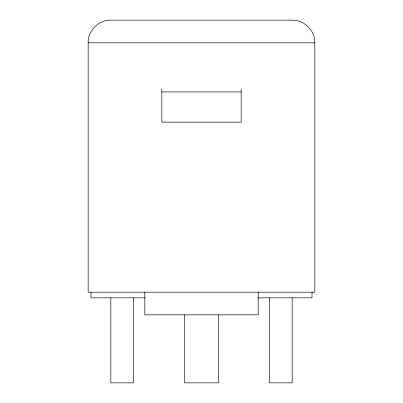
<?xml version="1.0" encoding="UTF-8"?>
<svg xmlns="http://www.w3.org/2000/svg" width="403" height="403" viewBox="0 0 403 403"><rect width="100%" height="100%" fill="white"/><g stroke="black" fill="none" stroke-linecap="round" stroke-linejoin="round"><path stroke-width="0.6" d="M88.156 42.819C87.844 30.709 98.715 19.838 110.825 20.15L292.175 20.15C304.285 19.838 315.156 30.709 314.844 42.819L314.844 292.175L88.156 292.175L88.156 42.819L314.844 42.819M161.83 91.934L241.17 91.934M145.14 297.842L90.987 297.842L90.992 292.175M257.86 297.842L312.013 297.842L312.013 292.175M292.175 297.842L292.175 382.85L269.506 382.85L269.506 297.842M258.172 292.175L258.172 314.844L144.828 314.844L144.828 292.175M241.17 88.912L241.17 122.159L161.83 122.159L161.83 88.912M218.502 314.844L218.502 382.85L184.498 382.85L184.498 314.844M133.494 297.842L133.494 382.85L110.825 382.85L110.825 297.842"/></g></svg>
